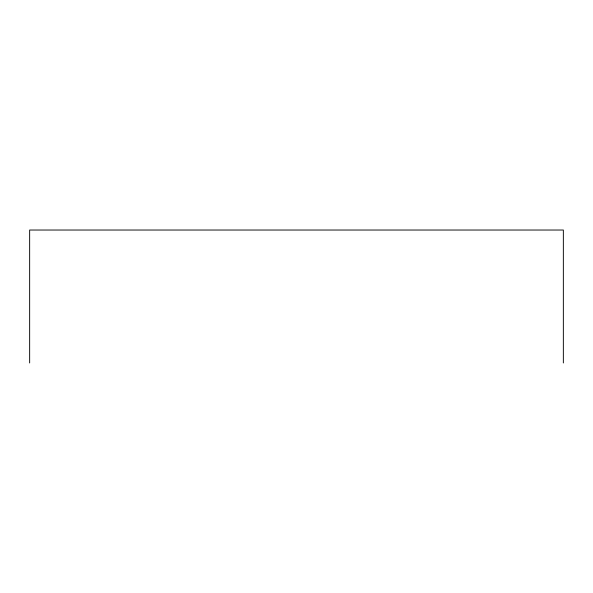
<?xml version="1.0" encoding="UTF-8"?>
<svg xmlns="http://www.w3.org/2000/svg" width="593" height="593" viewBox="0 0 593 593"><rect width="100%" height="100%" fill="white"/><g stroke="black" fill="none" stroke-linecap="round" stroke-linejoin="round"><path stroke-width="0.89" d="M563.35 362.968L563.35 230.032L29.65 230.032L29.65 362.968"/></g></svg>
